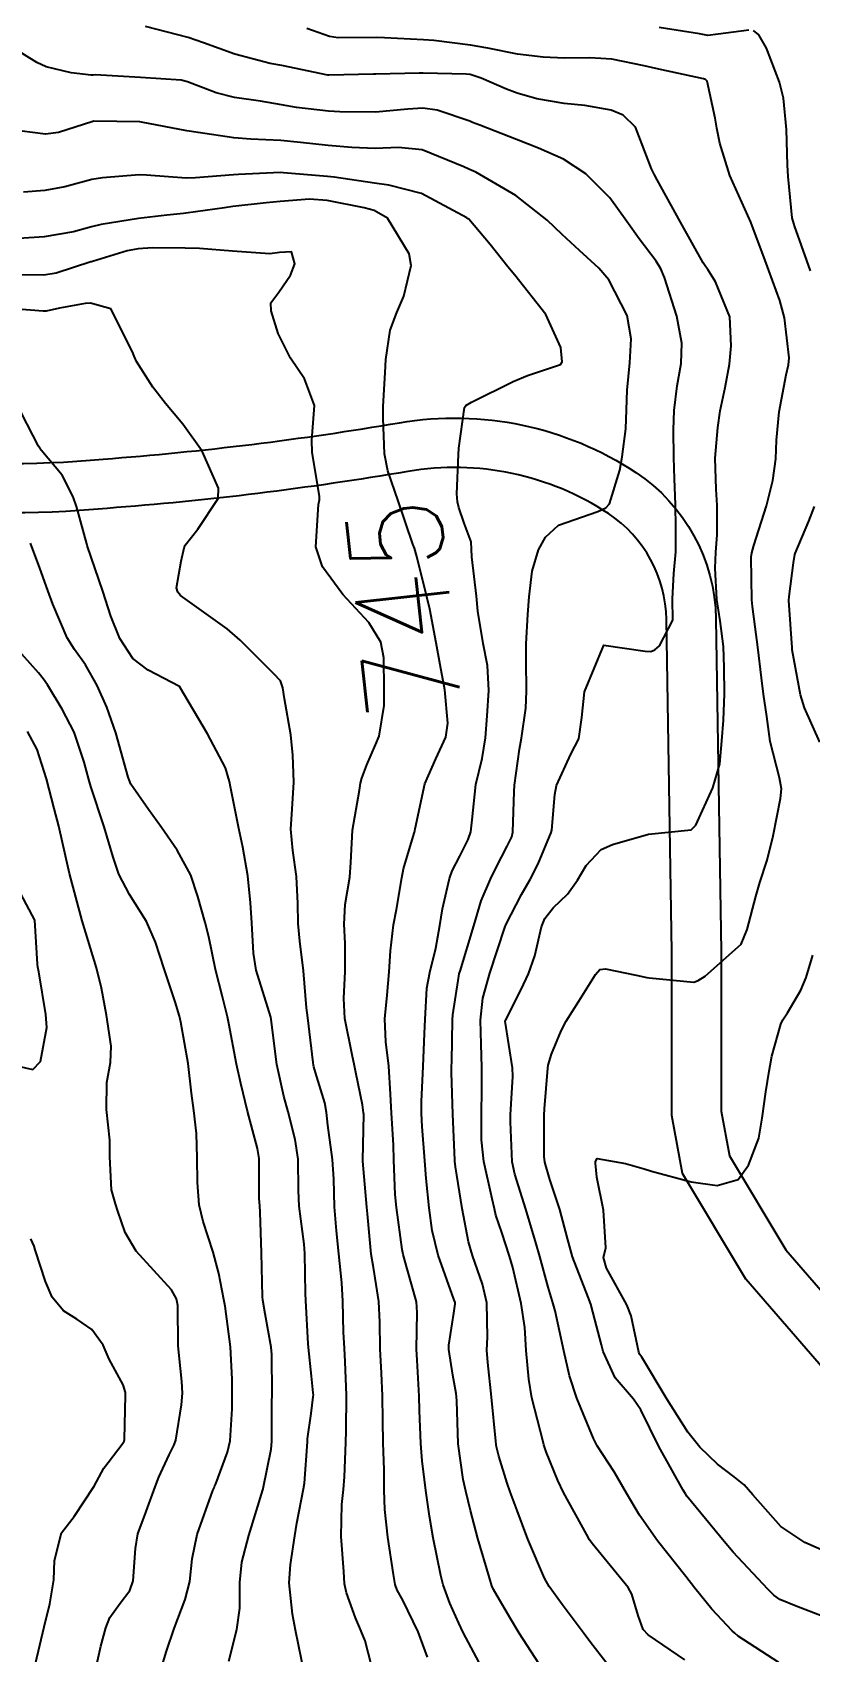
# Model space of a CAD drawing. Header units: metres. Extents: x 318500 to 325275, y 7408834 to 7428799.
# Drawn here: x 323191.3 to 323224.3, y 7421357.5 to 7421426.3 of the extents above; entities that cross this region are included whole.
import ezdxf
from ezdxf.enums import TextEntityAlignment as Align

# ---------------------------------------------------------------- set-up
doc = ezdxf.new("R2010")
doc.units = ezdxf.units.M
doc.header["$MEASUREMENT"] = 0
for name, color, linetype in [('Cotas', 45, 'Continuous'), ('Curvas de Nivel 1m', 11, 'Continuous'), ('Curvas de Nivel 5m', 15, 'Continuous'), ('Vias Primárias', 230, 'Continuous'), ('Vias Secundárias', 230, 'Continuous')]:
    doc.layers.add(name, color=color, linetype=linetype)
doc.styles.add('Style-STANDARD', font='STANDARD.shx')

msp = doc.modelspace()

# ---------------------------------------------------------------- linework, layer by layer
at = {"layer": 'Curvas de Nivel 1m', "flags": 128}
for points, elevation in [([(323222.993, 7421357.024), (323221.257, 7421358.156), (323221.125, 7421358.272), (323221.012, 7421358.382), (323220.146, 7421359.294), (323219.428, 7421360.184), (323219.037, 7421360.682), (323217.842, 7421362.202), (323217.076, 7421363.291), (323216.525, 7421364.218), (323215.993, 7421365.121), (323215.275, 7421366.238), (323215.115, 7421366.541), (323214.414, 7421368.251), (323214.097, 7421369.203), (323213.86, 7421370.26), (323213.489, 7421371.962), (323213.408, 7421372.267), (323213.2, 7421372.968), (323212.836, 7421374.274), (323212.684, 7421374.816), (323212.246, 7421376.28), (323211.773, 7421377.775), (323211.666, 7421378.286), (323211.59, 7421379.992), (323211.595, 7421380.287), (323211.689, 7421381.913), (323211.676, 7421382.286), (323211.371, 7421384.268), (323211.377, 7421384.29), (323212.048, 7421385.605), (323212.361, 7421386.28), (323212.627, 7421387.038), (323212.914, 7421388.275), (323213.051, 7421388.627), (323213.412, 7421389.081), (323214.018, 7421389.664), (323214.434, 7421390.255), (323214.808, 7421390.881), (323215.45, 7421391.549), (323215.922, 7421391.764), (323217.46, 7421392.21), (323219.264, 7421392.39), (323219.464, 7421392.584), (323220.183, 7421394.179), (323220.48, 7421395.191), (323220.575, 7421396.174), (323220.645, 7421397.051), (323220.686, 7421398.173), (323220.667, 7421399.289), (323220.635, 7421400.174), (323220.493, 7421401.26), (323220.36, 7421402.178), (323220.28, 7421403.51), (323220.309, 7421404.18), (323220.369, 7421404.921), (323220.365, 7421406.179), (323220.322, 7421406.852), (323220.279, 7421408.181), (323220.394, 7421409.475), (323220.501, 7421410.178), (323220.713, 7421411.178), (323220.892, 7421412.172), (323220.965, 7421412.938), (323220.912, 7421414.173), (323220.296, 7421415.659), (323219.971, 7421416.187), (323219.891, 7421416.299), (323219.783, 7421416.47), (323218.819, 7421418.2), (323217.827, 7421419.996), (323217.707, 7421420.212), (323217.587, 7421420.461), (323216.9, 7421422.224), (323216.374, 7421422.741), (323215.867, 7421422.954), (323214.758, 7421423.146), (323213.87, 7421423.231), (323212.718, 7421423.435), (323211.874, 7421423.672), (323211.42, 7421423.842), (323210.342, 7421424.313), (323209.882, 7421424.461), (323209.718, 7421424.487), (323207.883, 7421424.523), (323207.71, 7421424.524), (323205.882, 7421424.481), (323205.775, 7421424.478), (323203.881, 7421424.441), (323203.836, 7421424.446), (323201.886, 7421424.843), (323201.384, 7421424.939), (323199.893, 7421425.327), (323198.556, 7421425.814), (323197.903, 7421426.039), (323196.101, 7421426.507)], 749), ([(323221.719, 7421426.357), (323220.412, 7421426.182), (323219.978, 7421426.12), (323219.909, 7421426.134), (323219.624, 7421426.193), (323217.914, 7421426.459)], 751), ([(323224.333, 7421416.124), (323223.795, 7421417.643), (323223.668, 7421418.001), (323223.621, 7421418.133), (323223.557, 7421418.38), (323223.381, 7421420.137), (323223.359, 7421420.615), (323223.321, 7421422.138), (323223.192, 7421423.459), (323223.024, 7421424.143), (323222.465, 7421425.588), (323222.142, 7421426.157), (323221.913, 7421426.334)], 751), ([(323218.995, 7421357.147), (323217.447, 7421358.203), (323217.232, 7421358.428), (323217.018, 7421359.027), (323216.749, 7421359.936), (323216.59, 7421360.217), (323215.058, 7421362.087), (323214.956, 7421362.241), (323214.819, 7421362.487), (323213.846, 7421364.252), (323213.599, 7421364.759), (323213.107, 7421365.983), (323213.033, 7421366.195), (323213.011, 7421366.271), (323212.979, 7421366.404), (323212.507, 7421368.276), (323212.369, 7421369.057), (323212.261, 7421370.279), (323212.2, 7421371.254), (323212.044, 7421372.281), (323211.69, 7421373.808), (323211.557, 7421374.287), (323211.23, 7421375.292), (323210.974, 7421376.03), (323210.909, 7421376.295), (323210.82, 7421376.723), (323210.465, 7421378.302), (323210.364, 7421379.223), (323210.364, 7421380.304), (323210.382, 7421381.376), (323210.384, 7421382.304), (323210.347, 7421383.292), (323210.32, 7421384.305), (323210.422, 7421385.247), (323210.71, 7421386.3), (323211.359, 7421388.25), (323211.374, 7421388.29), (323211.379, 7421388.311), (323211.401, 7421388.353), (323212.066, 7421389.638), (323212.427, 7421390.28), (323212.769, 7421390.947), (323213.327, 7421392.271), (323213.353, 7421392.38), (323213.476, 7421393.895), (323213.545, 7421394.269), (323214.158, 7421395.602), (323214.491, 7421396.255), (323214.621, 7421397.156), (323214.731, 7421398.252), (323215.56, 7421400.24), (323217.32, 7421399.976), (323217.558, 7421399.966), (323217.725, 7421400.042), (323217.924, 7421400.206), (323218.488, 7421401.29), (323218.473, 7421402.201), (323218.534, 7421403.273), (323218.612, 7421404.2), (323218.62, 7421405.21), (323218.603, 7421406.2), (323218.565, 7421407.292), (323218.525, 7421408.201), (323218.51, 7421409.379), (323218.55, 7421410.201), (323218.668, 7421411.243), (323218.839, 7421412.199), (323218.874, 7421413.057), (323218.657, 7421414.201), (323218.139, 7421415.841), (323217.982, 7421416.208), (323217.783, 7421416.534), (323217.054, 7421417.483), (323216.535, 7421418.229), (323215.815, 7421419.234), (323214.8, 7421420.255), (323213.839, 7421420.874), (323212.781, 7421421.345), (323211.851, 7421421.705), (323210.291, 7421422.314), (323209.979, 7421422.436), (323209.862, 7421422.481), (323208.483, 7421422.958), (323207.867, 7421423.031), (323207.233, 7421422.99), (323205.865, 7421422.869), (323204.347, 7421422.875), (323203.865, 7421422.908), (323202.513, 7421423.067), (323201.867, 7421423.176), (323200.979, 7421423.329), (323199.87, 7421423.493), (323199.101, 7421423.69), (323197.877, 7421424.156), (323197.613, 7421424.22), (323195.878, 7421424.347), (323193.96, 7421424.449), (323193.879, 7421424.444), (323193.788, 7421424.44), (323192.937, 7421424.544), (323191.883, 7421424.792), (323191.479, 7421424.973), (323189.9, 7421425.953)], 748), ([(323216.28, 7421356.22), (323215.004, 7421357.87), (323214.716, 7421358.243), (323213.785, 7421359.49), (323213.232, 7421360.258), (323213.035, 7421360.613), (323212.329, 7421362.271), (323211.877, 7421363.479), (323211.587, 7421364.283), (323211.456, 7421364.649), (323211.105, 7421365.798), (323211, 7421366.183), (323210.983, 7421366.292), (323210.971, 7421366.433), (323210.782, 7421368.295), (323210.627, 7421369.771), (323210.591, 7421370.299), (323210.614, 7421370.852), (323210.586, 7421372.299), (323210.401, 7421373.103), (323209.976, 7421374.309), (323209.807, 7421374.893), (323209.536, 7421376.316), (323209.266, 7421378.074), (323209.233, 7421378.321), (323209.228, 7421378.363), (323209.146, 7421380.322), (323209.086, 7421382.092), (323209.092, 7421382.323), (323209.098, 7421382.549), (323209.132, 7421384.323), (323209.149, 7421384.528), (323209.375, 7421385.987), (323209.421, 7421386.278), (323209.432, 7421386.319), (323209.455, 7421386.393), (323210.034, 7421388.31), (323210.353, 7421389.369), (323210.747, 7421390.3), (323210.977, 7421390.757), (323211.451, 7421391.692), (323211.647, 7421392.098), (323211.697, 7421392.288), (323211.747, 7421394.018), (323211.766, 7421394.287), (323211.978, 7421395.81), (323212.055, 7421396.285), (323212.248, 7421397.564), (323212.279, 7421398.283), (323212.26, 7421399.576), (323212.264, 7421400.283), (323212.325, 7421401.536), (323212.384, 7421402.282), (323212.517, 7421403.371), (323212.785, 7421404.278), (323213.08, 7421404.821), (323213.631, 7421405.325), (323215.299, 7421405.908), (323215.638, 7421406.065), (323215.797, 7421406.238), (323216.233, 7421407.659), (323216.334, 7421408.23), (323216.492, 7421409.424), (323216.517, 7421410.228), (323216.545, 7421411.064), (323216.656, 7421412.226), (323216.718, 7421413.243), (323216.545, 7421414.228), (323215.773, 7421415.747), (323215.349, 7421416.246), (323214.525, 7421416.996), (323213.794, 7421417.676), (323213.145, 7421418.277), (323211.816, 7421419.326), (323210.12, 7421420.316), (323209.832, 7421420.443), (323209.612, 7421420.545), (323207.844, 7421421.269), (323206.843, 7421421.362), (323205.844, 7421421.322), (323204.861, 7421421.368), (323203.846, 7421421.458), (323202.683, 7421421.582), (323201.849, 7421421.663), (323200.565, 7421421.727), (323199.85, 7421421.784), (323198.327, 7421421.999), (323197.854, 7421422.075), (323195.919, 7421422.449), (323195.859, 7421422.457), (323193.908, 7421422.481), (323193.859, 7421422.471), (323192.405, 7421421.999), (323191.851, 7421421.931), (323190.301, 7421422.136)], 747), ([(323212.987, 7421356.705), (323211.962, 7421358.276), (323211.603, 7421358.869), (323211.026, 7421359.856), (323210.872, 7421360.136), (323210.809, 7421360.293), (323210.702, 7421360.628), (323210.206, 7421362.303), (323209.901, 7421363.484), (323209.7, 7421364.311), (323209.585, 7421364.803), (323209.375, 7421366.316), (323209.311, 7421368.144), (323209.303, 7421368.318), (323209.283, 7421368.46), (323209.149, 7421369.229), (323208.981, 7421370.322), (323208.978, 7421370.508), (323209.183, 7421371.859), (323209.244, 7421372.265), (323209.24, 7421372.319), (323209.192, 7421372.462), (323208.525, 7421374.33), (323208.271, 7421375.375), (323208.136, 7421376.337), (323208.018, 7421377.58), (323207.951, 7421378.34), (323207.846, 7421379.788), (323207.818, 7421380.342), (323207.82, 7421380.857), (323207.891, 7421382.341), (323207.946, 7421383.736), (323207.967, 7421384.341), (323208.048, 7421385.662), (323208.171, 7421386.338), (323208.426, 7421387.37), (323208.594, 7421388.332), (323208.705, 7421389.036), (323208.999, 7421390.326), (323209.114, 7421390.646), (323209.444, 7421391.275), (323209.795, 7421391.974), (323209.913, 7421392.313), (323209.969, 7421392.816), (323210.129, 7421394.31), (323210.386, 7421395.417), (323210.53, 7421396.305), (323210.598, 7421397.23), (323210.673, 7421398.303), (323210.614, 7421399.367), (323210.44, 7421400.307), (323210.214, 7421401.677), (323210.145, 7421402.312), (323209.948, 7421403.982), (323209.939, 7421404.315), (323209.928, 7421404.621), (323209.631, 7421405.416), (323209.399, 7421406.085), (323209.345, 7421406.324), (323209.317, 7421406.653), (323209.392, 7421408.324), (323209.406, 7421408.592), (323209.644, 7421410.321), (323209.701, 7421410.411), (323209.937, 7421410.551), (323211.711, 7421411.436), (323212.31, 7421411.689), (323213.719, 7421412.159), (323213.789, 7421412.269), (323213.729, 7421412.867), (323213.102, 7421414.276), (323211.775, 7421415.95), (323211.488, 7421416.294), (323210.725, 7421417.242), (323209.825, 7421418.32), (323209.8, 7421418.341), (323209.737, 7421418.385), (323207.816, 7421419.417), (323206.424, 7421419.761), (323205.822, 7421419.858), (323204.113, 7421420.109), (323203.826, 7421420.136), (323201.961, 7421420.295), (323201.828, 7421420.3), (323200.048, 7421420.227), (323199.826, 7421420.209), (323198.221, 7421420.077), (323197.824, 7421420.072), (323196.135, 7421420.196), (323195.825, 7421420.202), (323194.268, 7421420.08), (323193.822, 7421420.004), (323192.673, 7421419.691), (323191.815, 7421419.536), (323190.919, 7421419.468)], 746), ([(323208.065, 7421357.259), (323207.677, 7421358.333), (323207.023, 7421359.681), (323206.784, 7421360.1), (323206.692, 7421360.345), (323206.621, 7421360.762), (323206.384, 7421362.35), (323206.255, 7421363.535), (323206.233, 7421364.353), (323206.228, 7421365.218), (323206.193, 7421366.354), (323206.175, 7421367.303), (323206.157, 7421368.355), (323206.115, 7421369.321), (323206.066, 7421370.356), (323206.046, 7421371.488), (323206.001, 7421372.362), (323205.774, 7421373.802), (323205.679, 7421374.365), (323205.522, 7421376.082), (323205.5, 7421376.367), (323205.325, 7421378.314), (323205.322, 7421378.369), (323205.361, 7421380.307), (323205.355, 7421380.369), (323205.303, 7421380.716), (323205.029, 7421382.086), (323204.971, 7421382.375), (323204.873, 7421382.831), (323204.565, 7421384.382), (323204.512, 7421385.234), (323204.575, 7421386.382), (323204.575, 7421387.566), (323204.53, 7421388.383), (323204.574, 7421389.221), (323204.769, 7421390.38), (323204.811, 7421391.008), (323204.879, 7421392.379), (323205.185, 7421394.082), (323205.232, 7421394.374), (323205.275, 7421394.581), (323205.492, 7421395.156), (323205.865, 7421396.006), (323206.011, 7421396.365), (323206.223, 7421397.67), (323206.226, 7421398.363), (323206.218, 7421399.698), (323206.085, 7421400.365), (323205.572, 7421401.2), (323204.481, 7421402.387), (323203.607, 7421403.553), (323203.328, 7421404.404), (323203.447, 7421406.212), (323203.483, 7421406.402), (323203.483, 7421406.562), (323203.166, 7421408.408), (323203.152, 7421408.934), (323203.274, 7421410.406), (323202.848, 7421411.55), (323202.25, 7421412.422), (323201.735, 7421413.463), (323201.433, 7421414.433), (323201.423, 7421414.765), (323201.762, 7421415.222), (323202.256, 7421415.94), (323202.436, 7421416.42), (323202.301, 7421416.938), (323201.785, 7421416.902), (323201.37, 7421416.848), (323199.785, 7421416.967), (323198.392, 7421417.077), (323197.786, 7421417.087), (323196.387, 7421417.102), (323195.786, 7421417.069), (323195.32, 7421416.98), (323193.842, 7421416.529), (323193.797, 7421416.513), (323193.78, 7421416.508), (323192.296, 7421416.028), (323191.771, 7421415.95), (323190.398, 7421415.953)], 744), ([(323205.84, 7421356.357), (323205.422, 7421357.945), (323205.249, 7421358.366), (323205.178, 7421358.534), (323205.016, 7421358.932), (323204.631, 7421359.983), (323204.552, 7421360.377), (323204.516, 7421360.899), (323204.411, 7421362.38), (323204.431, 7421363.737), (323204.501, 7421364.379), (323204.546, 7421364.92), (323204.599, 7421366.378), (323204.62, 7421366.875), (323204.634, 7421368.378), (323204.576, 7421369.801), (323204.539, 7421370.379), (323204.507, 7421371.043), (323204.473, 7421372.381), (323204.427, 7421373.156), (323204.306, 7421374.384), (323204.203, 7421375.359), (323204.123, 7421376.387), (323204.092, 7421377.553), (323204.03, 7421378.389), (323203.832, 7421379.851), (323203.778, 7421380.393), (323203.706, 7421380.796), (323203.317, 7421382.085), (323203.243, 7421382.325), (323203.226, 7421382.401), (323203.211, 7421382.512), (323202.985, 7421384.405), (323202.937, 7421384.825), (323202.806, 7421386.409), (323202.645, 7421387.664), (323202.58, 7421388.412), (323202.569, 7421389.256), (323202.508, 7421390.414), (323202.347, 7421391.516), (323202.263, 7421392.418), (323202.326, 7421393.274), (323202.388, 7421394.416), (323202.347, 7421395.568), (323202.265, 7421396.419), (323201.996, 7421397.96), (323201.932, 7421398.424), (323201.832, 7421398.714), (323201.546, 7421399.015), (323200.112, 7421400.444), (323199.567, 7421400.923), (323198.071, 7421401.984), (323197.588, 7421402.345), (323197.463, 7421402.482), (323197.407, 7421402.668), (323197.61, 7421403.804), (323197.73, 7421404.367), (323197.783, 7421404.478), (323198.313, 7421405.155), (323199.175, 7421406.457), (323199.201, 7421406.902), (323198.505, 7421408.467), (323197.687, 7421409.615), (323196.938, 7421410.491), (323196.403, 7421411.195), (323195.718, 7421412.283), (323195.607, 7421412.511), (323195.55, 7421412.685), (323194.627, 7421414.521), (323193.753, 7421414.754), (323193.538, 7421414.748), (323192.437, 7421414.55), (323191.884, 7421414.422), (323191.748, 7421414.422), (323189.774, 7421414.566)], 743), ([(323202.842, 7421356.541), (323202.466, 7421358.405), (323202.335, 7421359.082), (323202.198, 7421360.408), (323202.259, 7421361.19), (323202.432, 7421362.406), (323202.523, 7421362.948), (323202.808, 7421364.403), (323202.843, 7421364.643), (323202.968, 7421366.401), (323202.98, 7421366.534), (323203.128, 7421367.609), (323203.222, 7421368.315), (323203.225, 7421368.399), (323203.222, 7421368.48), (323203.148, 7421369.187), (323203.014, 7421370.401), (323202.998, 7421370.566), (323202.9, 7421372.403), (323202.893, 7421372.704), (323202.857, 7421374.404), (323202.826, 7421374.802), (323202.616, 7421376.406), (323202.589, 7421377.071), (323202.578, 7421378.41), (323202.448, 7421379.247), (323202.151, 7421380.417), (323201.973, 7421381.087), (323201.678, 7421382.425), (323201.438, 7421384.339), (323201.422, 7421384.429), (323201.353, 7421384.659), (323200.801, 7421386.436), (323200.676, 7421387.148), (323200.606, 7421388.438), (323200.555, 7421389.296), (323200.438, 7421390.44), (323200.229, 7421391.662), (323200.058, 7421392.444), (323199.71, 7421394.215), (323199.666, 7421394.448), (323199.489, 7421395.017), (323198.721, 7421396.462), (323197.54, 7421398.48), (323196.215, 7421399.169), (323195.552, 7421399.674), (323194.999, 7421400.516), (323194.628, 7421401.465), (323194.289, 7421402.523), (323193.619, 7421404.472), (323193.6, 7421404.53), (323193.18, 7421406.081), (323193.027, 7421406.539), (323192.559, 7421407.451), (323191.669, 7421408.521), (323191.65, 7421408.54), (323191.635, 7421408.561), (323191.555, 7421408.678), (323190.573, 7421410.577)], 742), ([(323224.725, 7421396.118), (323224.079, 7421397.578), (323223.903, 7421398.126), (323223.559, 7421400.032), (323223.549, 7421400.119), (323223.419, 7421402.133), (323223.426, 7421402.299), (323223.614, 7421403.734), (323223.667, 7421404.082), (323223.68, 7421404.129), (323224.262, 7421405.495), (323224.501, 7421406.121)], 751), ([(323199.628, 7421357.082), (323199.973, 7421358.435), (323200.106, 7421359.341), (323200.105, 7421360.434), (323200.181, 7421361.295), (323200.477, 7421362.429), (323201.079, 7421364.364), (323201.095, 7421364.405), (323201.095, 7421364.42), (323201.43, 7421366.092), (323201.46, 7421366.416), (323201.466, 7421368.086), (323201.473, 7421368.417), (323201.463, 7421370.111), (323201.435, 7421370.417), (323201.181, 7421371.84), (323201.076, 7421372.422), (323201.058, 7421372.556), (323201.023, 7421374.423), (323200.97, 7421376.156), (323200.947, 7421376.424), (323200.928, 7421376.741), (323200.921, 7421378.433), (323200.853, 7421378.857), (323200.424, 7421380.439), (323200.139, 7421381.615), (323199.958, 7421382.444), (323199.63, 7421384.163), (323199.574, 7421384.448), (323199.363, 7421385.299), (323199.068, 7421386.455), (323198.781, 7421387.846), (323198.629, 7421388.462), (323198.322, 7421389.561), (323198.022, 7421390.471), (323197.446, 7421391.533), (323196.774, 7421392.49), (323196.221, 7421393.252), (323195.478, 7421394.33), (323195.401, 7421394.511), (323195.363, 7421394.63), (323194.836, 7421396.517), (323194.451, 7421397.596), (323194.044, 7421398.525), (323193.549, 7421399.394), (323193.074, 7421400.056), (323192.766, 7421400.542), (323192.162, 7421401.97), (323191.949, 7421402.555), (323191.604, 7421403.502), (323191.214, 7421404.566)], 741), ([(323193.932, 7421356.516), (323194.2, 7421357.72), (323194.404, 7421358.509), (323194.577, 7421358.936), (323195.016, 7421359.546), (323195.425, 7421360.095), (323195.57, 7421360.495), (323195.668, 7421361.876), (323195.775, 7421362.493), (323196.118, 7421363.441), (323196.499, 7421364.486), (323196.663, 7421364.908), (323197.1, 7421365.845), (323197.311, 7421366.273), (323197.386, 7421366.476), (323197.626, 7421367.979), (323197.667, 7421368.472), (323197.64, 7421368.967), (323197.481, 7421370.475), (323197.463, 7421372.198), (323197.413, 7421372.477), (323197.196, 7421372.86), (323195.701, 7421374.495), (323195.228, 7421375.288), (323194.924, 7421376.191), (323194.816, 7421376.506), (323194.651, 7421377.107), (323194.579, 7421378.51), (323194.576, 7421379.215), (323194.441, 7421380.513), (323194.456, 7421381.658), (323194.605, 7421382.511), (323194.634, 7421383.207), (323194.444, 7421384.519), (323194.225, 7421385.663), (323194.01, 7421386.524), (323193.4, 7421388.53), (323192.866, 7421390.538), (323192.696, 7421391.286), (323192.409, 7421392.546), (323192.216, 7421393.297), (323191.895, 7421394.554), (323191.499, 7421395.804), (323191.091, 7421396.566)], 739), ([(323189.68, 7421382.576), (323191.317, 7421382.214), (323191.631, 7421382.555), (323191.901, 7421383.992), (323191.867, 7421384.552), (323191.569, 7421386.365), (323191.525, 7421386.558), (323191.508, 7421386.685), (323191.4, 7421388.56), (323190.32, 7421390.577)], 738), ([(323225.054, 7421361.702), (323224.099, 7421362.12), (323223.07, 7421362.811), (323221.88, 7421364.148), (323221.521, 7421364.58), (323221.098, 7421364.91), (323220.39, 7421365.458), (323219.639, 7421366.182), (323219.119, 7421366.819), (323218.241, 7421368.199), (323217.167, 7421369.992), (323217.078, 7421370.121), (323217.041, 7421370.212), (323216.713, 7421371.747), (323216.534, 7421372.22), (323215.672, 7421373.774), (323215.547, 7421374.235), (323215.636, 7421374.646), (323215.549, 7421376.235), (323215.261, 7421377.648), (323215.202, 7421378.241), (323215.206, 7421378.306), (323215.273, 7421378.43), (323216.485, 7421378.222), (323217.267, 7421377.992), (323217.578, 7421377.896), (323219.263, 7421377.441), (323220.373, 7421377.285), (323221.264, 7421377.547), (323221.706, 7421378.153), (323222.137, 7421379.297), (323222.281, 7421380.145), (323222.431, 7421381.263), (323222.578, 7421382.141), (323222.696, 7421382.773), (323223.068, 7421384.134), (323223.164, 7421384.321), (323223.357, 7421384.619), (323223.918, 7421385.578), (323224.15, 7421386.122), (323224.44, 7421387.069)], 751), ([(323191.421, 7421356.99), (323191.787, 7421358.548), (323192.035, 7421359.525), (323192.207, 7421360.542), (323192.229, 7421361.356), (323192.535, 7421362.538), (323193.067, 7421363.237), (323193.919, 7421364.517), (323194.32, 7421365.283), (323195.107, 7421366.302), (323195.184, 7421366.424), (323195.2, 7421366.499), (323195.252, 7421368.385), (323195.245, 7421368.499), (323195.143, 7421368.819), (323194.555, 7421369.91), (323194.298, 7421370.513), (323193.814, 7421371.165), (323193.176, 7421371.615), (323192.606, 7421371.963), (323192.133, 7421372.546), (323191.853, 7421373.204), (323191.416, 7421374.557), (323191.373, 7421374.709), (323191.225, 7421375.025)], 738)]:
    msp.add_lwpolyline(points, dxfattribs=dict(at, elevation=elevation))
at = {"layer": 'Curvas de Nivel 5m', "flags": 128}
for points, elevation in [([(323225.018, 7421358.931), (323223.729, 7421359.417), (323223.026, 7421359.704), (323222.778, 7421359.884), (323222.526, 7421360.138), (323221.053, 7421361.712), (323220.665, 7421362.166), (323219.089, 7421364.101), (323219.024, 7421364.191), (323218.928, 7421364.356), (323217.887, 7421366.202), (323217.133, 7421367.764), (323216.814, 7421368.215), (323216.046, 7421369.119), (323215.534, 7421370.234), (323215.456, 7421370.527), (323215.18, 7421371.602), (323215.009, 7421372.243), (323214.888, 7421372.551), (323214.223, 7421374.255), (323214.013, 7421375.043), (323213.689, 7421376.263), (323213.259, 7421377.543), (323213.058, 7421378.272), (323213.027, 7421378.52), (323213.022, 7421380.273), (323213.033, 7421380.542), (323213.185, 7421382.271), (323213.198, 7421382.395), (323213.329, 7421382.865), (323213.751, 7421383.857), (323213.963, 7421384.261), (323214.494, 7421385.122), (323215.199, 7421386.243), (323215.382, 7421386.458), (323215.631, 7421386.485), (323216.936, 7421386.217), (323217.379, 7421386.124), (323217.485, 7421386.103), (323219.376, 7421385.921), (323219.567, 7421385.997), (323219.865, 7421386.183), (323221.394, 7421387.538), (323221.647, 7421388.156), (323222.012, 7421389.56), (323222.184, 7421390.149), (323222.487, 7421391.102), (323222.742, 7421392.141), (323223.058, 7421393.718), (323223.104, 7421394.136), (323223.024, 7421394.6), (323222.623, 7421396.143), (323222.474, 7421397.197), (323222.345, 7421398.148), (323222.25, 7421398.852), (323222.097, 7421400.152), (323221.871, 7421401.871), (323221.847, 7421402.156), (323221.81, 7421403.964), (323221.838, 7421404.157), (323221.929, 7421404.461), (323222.465, 7421406.148), (323222.736, 7421407.224), (323222.857, 7421408.142), (323222.89, 7421408.934), (323223.001, 7421410.14), (323223.299, 7421411.72), (323223.403, 7421412.135), (323223.426, 7421412.433), (323223.227, 7421414.138), (323223.028, 7421414.874), (323222.564, 7421416.148), (323222.354, 7421416.72), (323221.818, 7421418.16), (323221.801, 7421418.203), (323220.902, 7421420.174), (323220.478, 7421421.553), (323220.362, 7421422.182), (323220.29, 7421422.609), (323219.95, 7421424.189), (323219.881, 7421424.253), (323219.788, 7421424.284), (323217.887, 7421424.694), (323217.268, 7421424.841), (323215.893, 7421425.115), (323214.967, 7421425.181), (323213.893, 7421425.162), (323212.975, 7421425.198), (323211.896, 7421425.337), (323210.628, 7421425.58), (323209.901, 7421425.72), (323208.339, 7421425.907), (323207.904, 7421425.936), (323206.246, 7421426.025), (323205.905, 7421426.034), (323204.274, 7421426.025), (323203.905, 7421426.077), (323202.943, 7421426.415)], 750), ([(323210.257, 7421357.035), (323209.584, 7421358.311), (323209.394, 7421358.694), (323209.022, 7421359.547), (323208.74, 7421360.323), (323208.636, 7421360.723), (323208.316, 7421362.327), (323208.151, 7421363.247), (323207.993, 7421364.331), (323207.844, 7421365.592), (323207.781, 7421366.333), (323207.735, 7421367.73), (323207.723, 7421368.334), (323207.628, 7421369.863), (323207.603, 7421370.336), (323207.633, 7421371.894), (323207.597, 7421372.344), (323207.211, 7421373.748), (323207.042, 7421374.352), (323207, 7421374.574), (323206.753, 7421376.355), (323206.702, 7421376.902), (323206.642, 7421378.356), (323206.627, 7421379.01), (323206.541, 7421380.358), (323206.498, 7421381.168), (323206.428, 7421382.359), (323206.305, 7421383.391), (323206.263, 7421384.361), (323206.358, 7421385.367), (323206.437, 7421386.359), (323206.494, 7421387.254), (323206.627, 7421388.358), (323206.755, 7421389.012), (323206.981, 7421390.354), (323207.055, 7421390.735), (323207.456, 7421392.11), (323207.514, 7421392.294), (323207.531, 7421392.349), (323207.547, 7421392.435), (323207.957, 7421394.343), (323208.431, 7421395.401), (323208.842, 7421396.33), (323208.932, 7421396.916), (323208.81, 7421398.331), (323208.612, 7421399.395), (323208.441, 7421400.337), (323208.164, 7421401.758), (323208.029, 7421402.343), (323207.615, 7421404.002), (323207.512, 7421404.351), (323207.453, 7421404.52), (323206.827, 7421406.358), (323206.389, 7421407.633), (323206.245, 7421408.364), (323206.186, 7421409.871), (323206.182, 7421410.365), (323206.268, 7421411.811), (323206.306, 7421412.364), (323206.487, 7421413.614), (323206.772, 7421414.36), (323207.058, 7421415.059), (323207.37, 7421416.354), (323207.286, 7421416.854), (323206.37, 7421418.364), (323205.805, 7421418.688), (323205.383, 7421418.8), (323203.811, 7421419.112), (323203.054, 7421419.168), (323201.81, 7421419.08), (323201.226, 7421419.019), (323199.806, 7421418.855), (323199.455, 7421418.806), (323197.802, 7421418.581), (323197.713, 7421418.57), (323197.005, 7421418.492), (323195.798, 7421418.349), (323194.217, 7421418.104), (323193.795, 7421417.999), (323193.039, 7421417.788), (323191.79, 7421417.57), (323190.718, 7421417.505)], 745), ([(323196.75, 7421356.715), (323196.99, 7421357.515), (323197.313, 7421358.475), (323197.784, 7421359.703), (323197.971, 7421360.466), (323198.079, 7421361.43), (323198.293, 7421362.462), (323198.955, 7421364.328), (323199.005, 7421364.451), (323199.027, 7421364.504), (323199.083, 7421364.625), (323199.581, 7421365.964), (323199.684, 7421366.441), (323199.77, 7421367.801), (323199.776, 7421368.44), (323199.771, 7421369.065), (323199.711, 7421370.442), (323199.475, 7421372.157), (323199.424, 7421372.446), (323199.206, 7421373.548), (323198.963, 7421374.454), (323198.538, 7421375.765), (323198.379, 7421376.463), (323198.304, 7421377.415), (323198.293, 7421378.465), (323198.254, 7421379.497), (323198.142, 7421380.467), (323198.052, 7421381.213), (323197.913, 7421382.471), (323197.596, 7421384.227), (323197.533, 7421384.477), (323197.359, 7421385.082), (323196.883, 7421386.487), (323196.521, 7421387.623), (323196.138, 7421388.499), (323195.417, 7421389.65), (323194.965, 7421390.515), (323194.724, 7421391.234), (323194.346, 7421392.521), (323193.777, 7421394.227), (323193.683, 7421394.528), (323193.491, 7421395.263), (323193.062, 7421396.537), (323192.558, 7421397.511), (323191.934, 7421398.554), (323191.768, 7421398.783), (323191.545, 7421399.055), (323190.837, 7421399.855)], 740)]:
    msp.add_lwpolyline(points, dxfattribs=dict(at, elevation=elevation))
at = {"layer": 'Vias Primárias'}
for points in [[(323715.644, 7420145.548, 0), (323709.04, 7420132.939)], [(323831.088, 7420001.787, 0), (323833.844, 7420008.443, 0.220888)]]:
    msp.add_lwpolyline(points, format="xyb", dxfattribs=at)
at = {"layer": 'Vias Secundárias'}
for points in [[(323136.111, 7421421.336), (323154.192, 7421417.495), (323168.866, 7421412.948), (323176.493, 7421410.254, 0.106315), (323194.303, 7421408.136, 0.023348), (323206.884, 7421409.68, -0.190361), (323216.911, 7421407.57, -0.247712), (323220.321, 7421401.351), (323220.545, 7421387.221), (323220.545, 7421380.449), (323220.891, 7421378.548), (323223.289, 7421374.553), (323227.538, 7421369.657, 0.065023), (323232.513, 7421366.702), (323245.336, 7421361.187, -0.096561), (323257.504, 7421347.199, -0.178341), (323259.761, 7421334.086, -0.023899), (323256.353, 7421319.554, 0.244705), (323257.981, 7421311.597), (323265.204, 7421302.699)], [(323263.538, 7421301.419), (323256.351, 7421310.273, -0.244705), (323254.334, 7421320.13, 0.023899), (323257.696, 7421334.467, 0.178341), (323255.685, 7421346.149, 0.095105), (323244.255, 7421359.366), (323231.683, 7421364.773, -0.067126), (323226.08, 7421368.133), (323221.583, 7421373.315), (323218.894, 7421377.796), (323218.445, 7421380.26), (323218.445, 7421387.205), (323218.221, 7421401.318, 0.247712), (323215.754, 7421405.818, 0.190361), (323207.237, 7421407.61, -0.023348), (323194.462, 7421406.042, -0.105444), (323176.092, 7421408.19), (323168.866, 7421410.655), (323153.641, 7421415.466), (323135.71, 7421419.274)]]:
    msp.add_lwpolyline(points, format="xyb", dxfattribs=at)

# ---------------------------------------------------------------- texts
at = {"layer": 'Cotas', "style": 'Style-STANDARD'}
msp.add_text('745', height=4, rotation=96.27543, dxfattribs=at).set_placement((323207.05, 7421401.798, 745), align=Align.MIDDLE_CENTER)

doc.saveas('drawing.dxf')
